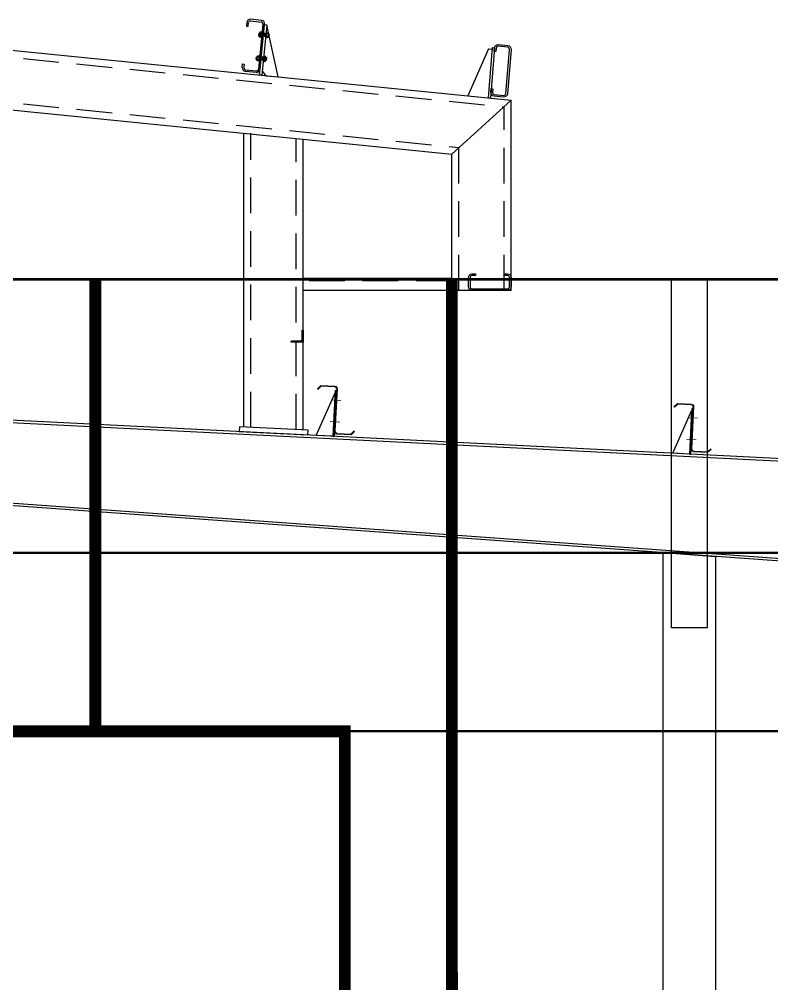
# Model space of a CAD drawing. Extents: x -33967 to 1773478, y -1022458 to -784650.
# Drawn here: x 1549641 to 1552807, y -996760 to -992706 of the extents above; entities that cross this region are included whole.
import ezdxf

# ---------------------------------------------------------------- set-up
doc = ezdxf.new("R2010")
doc.units = 0
doc.header["$LTSCALE"] = 1000
doc.header["$MEASUREMENT"] = 0
doc.linetypes.add('DASHED', pattern=[0.75, 0.5, -0.25])
for name, color, linetype in [('BOLT', 251, 'Continuous'), ('G L', 150, 'Continuous'), ('GZ', 50, 'Continuous'), ('LT', 27, 'Continuous'), ('Prof', 2, 'Continuous'), ('PZ', 202, 'Continuous'), ('SPACE', 7, 'Continuous'), ('型钢', 6, 'Continuous'), ('檩托板', 7, 'Continuous')]:
    doc.layers.add(name, color=color, linetype=linetype)
doc.layers.add('檩条', color=30, linetype='Continuous', lineweight=5)

# ---------------------------------------------------------------- blocks, each defined once
blk = doc.blocks.new('LT')
at = {"layer": '檩托板', "elevation": 0.3}
for points in [[(1356481.7, 98209.6), (1356487.7, 98210), (1356497.9, 98018.2), (1356491.9, 98017.9)], [(1356488.2, 98200), (1356497.9, 98018.2), (1356567.8, 98021.9)]]:
    blk.add_lwpolyline(points, close=True, dxfattribs=at)
at = {"layer": '檩条', "color": 1, "linetype": 'Continuous'}
for p, q in [((1356503.9, 98171, -1.7), (1356464.1, 98168.9, -1.7)), ((1356508.8, 98079.6, -1.7), (1356468.9, 98077.5, -1.7))]:
    blk.add_line(p, q, dxfattribs=at)
at = {"layer": '檩条', "elevation": -1.7}
blk.add_lwpolyline([(1356481.4, 98214.6, -0.414214), (1356490.9, 98225.1), (1356546.6, 98228.1), (1356560.7, 98215.4), (1356562.7, 98217.6), (1356547.7, 98231.2), (1356487.7, 98228, 0.414214), (1356478.3, 98217.5), (1356487.7, 98040.7, -0.414214), (1356478.2, 98030.2), (1356422.6, 98027.2), (1356408.4, 98040), (1356406.4, 98037.7), (1356421.5, 98024.2), (1356481.4, 98027.4, 0.414214), (1356490.9, 98037.9), (1356481.4, 98214.6)], format="xyb", dxfattribs=at)
at = {"layer": '檩条', "color": 1, "linetype": 'Continuous'}
for points in [[(1356481.5, 98157.6, -1.7), (1356480.2, 98182, -1.7), (1356490.5, 98158, -1.7), (1356489.2, 98182.5, -1.7)], [(1356485, 98090.6, -1.7), (1356486.3, 98066.2, -1.7), (1356494, 98091.1, -1.7), (1356495.3, 98066.7, -1.7)]]:
    blk.add_solid(points, dxfattribs=at)

msp = doc.modelspace()

# ---------------------------------------------------------------- linework, layer by layer
at = {"color": 6, "const_width": 50}
for points in [[(1549960.9, -993804.1), (1549961.2, -995698.9)], [(1551460.9, -993803.9), (1551461.9, -1002608)]]:
    msp.add_lwpolyline(points, dxfattribs=at)
msp.add_lwpolyline([(1551010.7, -995698.9), (1547410.7, -995698.9), (1547410.7, -996898.9), (1551010.7, -996898.9)], close=True, dxfattribs=at)
at = {"layer": 'BOLT'}
for p, q in [((1550649.2, -992764.2), (1550648.1, -992774.6)), ((1550649.1, -992764.2), (1550659.6, -992765.3)), ((1550649.2, -992764.2), (1550649.2, -992764.2)), ((1550652.8, -992759.4), (1550650.7, -992780.1)), ((1550660.2, -992760.1), (1550652.8, -992759.4)), ((1550658.1, -992780.9), (1550660.2, -992760)), ((1550674.7, -992766), (1550659.7, -992764.5)), ((1550674.6, -992766.5), (1550659.7, -992765)), ((1550660.2, -992760), (1550662.7, -992760.2)), ((1550662.7, -992760.2), (1550660.6, -992781.1)), ((1550662.2, -992764.9), (1550662.2, -992764.7)), ((1550662.2, -992764.7), (1550662.2, -992765)), ((1550673.5, -992777.9), (1550674.7, -992766)), ((1550692.7, -992768.3), (1550674.6, -992766.5)), ((1550678.7, -992766.4), (1550674.7, -992766)), ((1550679.1, -992761.9), (1550677, -992782.8)), ((1550678.7, -992766.4), (1550678.6, -992766.7)), ((1550678.7, -992766.5), (1550678.7, -992766.4)), ((1550681.6, -992762.1), (1550679.1, -992761.9)), ((1550679.5, -992783), (1550681.6, -992762.1)), ((1550688.5, -992768.2), (1550681.1, -992767.4)), ((1550681.6, -992762.3), (1550689, -992763)), ((1550689, -992763), (1550686.9, -992783.7)), ((1550692.7, -992768.3), (1550691.6, -992779.2)), ((1550692.6, -992768.6), (1550692.7, -992768.3)), ((1550648.1, -992774.6), (1550658.6, -992775.6)), ((1550650.7, -992780.1), (1550658.1, -992780.8)), ((1550658.1, -992780.9), (1550660.6, -992781.1)), ((1550673.5, -992777.9), (1550658.5, -992776.4)), ((1550673.6, -992777.4), (1550658.6, -992775.9)), ((1550660.6, -992781.1), (1550660.6, -992780.9)), ((1550673.5, -992777.9), (1550673.5, -992777.6)), ((1550673.5, -992777.7), (1550673.5, -992777.9)), ((1550677.5, -992778.3), (1550673.5, -992777.9)), ((1550691.6, -992779.2), (1550673.6, -992777.4)), ((1550677, -992782.8), (1550677.1, -992782.5)), ((1550679.5, -992783), (1550677, -992782.8)), ((1550686.9, -992783.7), (1550679.5, -992782.9)), ((1550687.4, -992778.5), (1550680.1, -992777.8)), ((1550638.2, -992874.1), (1550639.2, -992863.7)), ((1550638.2, -992874.1), (1550638.2, -992874.1)), ((1550638.2, -992874.1), (1550648.7, -992875.1)), ((1550639.2, -992863.7), (1550649.7, -992864.8)), ((1550640.8, -992879.6), (1550642.8, -992858.9)), ((1550648.1, -992880.3), (1550640.8, -992879.6)), ((1550642.8, -992858.9), (1550650.2, -992859.6)), ((1550650.2, -992859.5), (1550648.1, -992880.4)), ((1550648.1, -992880.4), (1550650.6, -992880.6)), ((1550663.6, -992876.9), (1550648.6, -992875.4)), ((1550663.6, -992877.4), (1550648.6, -992875.9)), ((1550664.7, -992866), (1550649.7, -992864.5)), ((1550664.7, -992865.5), (1550649.8, -992864)), ((1550650.2, -992859.5), (1550652.7, -992859.8)), ((1550650.6, -992880.6), (1550652.7, -992859.8)), ((1550651.1, -992876.2), (1550651.1, -992875.9)), ((1550651.1, -992876), (1550651.1, -992876.2)), ((1550652.7, -992859.8), (1550652.7, -992860)), ((1550664.7, -992865.5), (1550663.6, -992877.4)), ((1550681.6, -992878.7), (1550663.6, -992876.9)), ((1550667.5, -992877.8), (1550663.6, -992877.4)), ((1550668.7, -992865.9), (1550664.7, -992865.5)), ((1550664.7, -992865.6), (1550664.7, -992865.5)), ((1550664.7, -992865.5), (1550664.7, -992865.8)), ((1550682.7, -992867.8), (1550664.7, -992866)), ((1550667.1, -992882.3), (1550669.2, -992861.4)), ((1550669.6, -992882.5), (1550667.1, -992882.3)), ((1550667.5, -992877.8), (1550667.6, -992877.5)), ((1550667.6, -992877.7), (1550667.5, -992877.8)), ((1550669.2, -992861.4), (1550669.1, -992861.7)), ((1550671.7, -992861.6), (1550669.2, -992861.4)), ((1550671.7, -992861.6), (1550669.6, -992882.5)), ((1550669.6, -992882.4), (1550677, -992883.2)), ((1550677.5, -992878), (1550670.1, -992877.3)), ((1550678.5, -992867.7), (1550671.1, -992866.9)), ((1550679, -992862.5), (1550671.7, -992861.8)), ((1550677, -992883.2), (1550679, -992862.5)), ((1550681.6, -992878.7), (1550682.7, -992867.8)), ((1550681.7, -992878.4), (1550681.6, -992878.7))]:
    msp.add_line(p, q, dxfattribs=at)
for centre, start, end in [((1550657.9, -992764.3), 121.8048, 179.1173), ((1550683, -992766.8), 349.4615, 46.774), ((1550656.7, -992776.2), 169.4615, 226.774), ((1550681.8, -992778.7), 301.8048, 359.1173), ((1550646.7, -992875.7), 169.4615, 226.774), ((1550647.9, -992863.8), 121.8048, 179.1173), ((1550671.9, -992878.2), 301.8048, 359.1173), ((1550673.1, -992866.3), 349.4615, 46.774)]:
    msp.add_arc(centre, 5.58, start, end, dxfattribs=at)
at = {"layer": 'G L', "color": 8}
for points in [[(1558460.7, -994833.4), (1549210.7, -994370.9)], [(1549210.7, -994380.9), (1558460.7, -994843.4), (1567460.7, -994393.4)], [(1558035.8, -995347.7), (1549210.7, -994711.4)], [(1558035.8, -995357.8), (1549210.7, -994721.4)]]:
    msp.add_lwpolyline(points, dxfattribs=at)
at = {"layer": 'GZ', "color": 8}
for points in [[(1552385.7, -993798.9), (1552535.7, -993798.9), (1552535.7, -995263.4), (1552385.7, -995263.4)], [(1552350.7, -1003798.9), (1552350.7, -994946.7), (1552570.3, -994964.7), (1552570.7, -1003798.9)]]:
    msp.add_lwpolyline(points, close=True, dxfattribs=at)
at = {"layer": 'LT', "linetype": 'ByBlock', "const_width": 10}
for points in [[(1540000.4, -993798.9), (1594920.5, -993798.9)], [(1540000.7, -994948.9), (1594920.5, -994948.9)], [(1540000.7, -995698.9), (1594920.5, -995698.9)]]:
    msp.add_lwpolyline(points, dxfattribs=at)
at = {"layer": 'Prof'}
for p, q in [((1550598.4, -992719.2), (1550596.9, -992734.1)), ((1550603.9, -992734.8), (1550605.4, -992719.9)), ((1550614.2, -992712.7), (1550658.9, -992717.2)), ((1550659.6, -992710.2), (1550614.8, -992705.7)), ((1550666.1, -992725.9), (1550647.2, -992915)), ((1550654.2, -992915.7), (1550673.1, -992726.6)), ((1550596.9, -992734.1), (1550603.9, -992734.8)), ((1550579.5, -992908.2), (1550581, -992893.3)), ((1550581, -992893.3), (1550588, -992894)), ((1550588, -992894), (1550586.5, -992908.9)), ((1550637.7, -992929.1), (1550593, -992924.6)), ((1550593.7, -992917.7), (1550638.4, -992922.1))]:
    msp.add_line(p, q, dxfattribs=at)
for points in [[(1551633.9, -992997.9), (1551632.4, -993012.9, 0.414214), (1551639.6, -993021.6), (1551679.4, -993025.6, 0.414214), (1551688.2, -993018.4), (1551703.1, -992832, 0.414214), (1551695.9, -992823.2), (1551656.1, -992819.2, 0.414214), (1551647.4, -992826.4), (1551645.9, -992841.3), (1551638.9, -992840.6), (1551640.4, -992825.7, -0.414214), (1551656.8, -992812.3), (1551696.6, -992816.2, -0.414214), (1551710.1, -992832.6), (1551695.1, -993019.1, -0.414214), (1551678.7, -993032.6), (1551638.9, -993028.6, -0.414214), (1551625.5, -993012.2), (1551627, -992997.2)], [(1551560.7, -993782.9), (1551545.7, -993782.9, 0.414214), (1551537.7, -993790.9), (1551537.7, -993830.9, 0.414214), (1551545.7, -993838.9), (1551695.7, -993838.9, 0.414214), (1551703.7, -993830.9), (1551703.7, -993790.9, 0.414214), (1551695.7, -993782.9), (1551680.7, -993782.9), (1551680.7, -993775.9), (1551695.7, -993775.9, -0.414214), (1551710.7, -993790.9), (1551710.7, -993830.9, -0.414214), (1551695.7, -993845.9), (1551545.7, -993845.9, -0.414214), (1551530.7, -993830.9), (1551530.7, -993790.9, -0.414214), (1551545.7, -993775.9), (1551560.7, -993775.9)]]:
    msp.add_lwpolyline(points, format="xyb", close=True, dxfattribs=at)
for centre, radius, start, end in [((1550613.4, -992720.6), 15, 84.2894, 174.2894), ((1550613.4, -992720.6), 8, 84.2894, 174.2894), ((1550658.1, -992725.1), 8, 354.2894, 84.2894), ((1550658.1, -992725.1), 15, 354.2894, 84.2894), ((1550594.5, -992909.7), 15, 174.2894, 264.2894), ((1550594.5, -992909.7), 8, 174.2894, 264.2894), ((1550639.2, -992914.2), 15, 264.2894, 354.2894), ((1550639.2, -992914.2), 8, 264.2894, 354.2894)]:
    msp.add_arc(centre, radius, start, end, dxfattribs=at)
at = {"layer": 'PZ'}
for p, q in [((1550651.7, -992940), (1550672.8, -992728.7)), ((1550682.3, -992729.7), (1550672.8, -992728.7)), ((1550682.3, -992729.7), (1550661.2, -992941)), ((1550730.9, -992947.9), (1550682.3, -992729.7)), ((1551614.8, -992829.9), (1551527.8, -993027.6)), ((1551614.8, -992829.9), (1551631.8, -992831.6)), ((1550680.4, -992942.9), (1550663.2, -992921.2)), ((1550661.2, -992941), (1550651.7, -992940)), ((1550680.4, -992942.9), (1550730.9, -992947.9))]:
    msp.add_line(p, q, dxfattribs=at)
for points in [[(1551640.4, -992825.7), (1551623, -993037.2), (1551615.1, -993036.4), (1551632.5, -992824.9)], [(1550567.6, -994418.8), (1550565.9, -994438.7), (1550855.4, -994453.2), (1550857.1, -994433.2)]]:
    msp.add_lwpolyline(points, close=True, dxfattribs=at)
at = {"layer": '型钢', "color": 8}
for p, q in [((1549210.7, -992795.9), (1551710.7, -993045.9)), ((1549210.7, -993047.2), (1551460.7, -993272.2)), ((1551460.7, -993272.2), (1551710.7, -993045.9)), ((1551710.7, -993845.9), (1551710.7, -993045.9)), ((1550585.7, -994419.7), (1550585.7, -993184.7)), ((1550835.7, -994432.2), (1550835.7, -993209.7)), ((1551460.7, -993845.9), (1551460.7, -993272.2)), ((1551460.7, -993795.9), (1550835.7, -993795.9)), ((1551460.7, -993845.9), (1550835.7, -993845.9)), ((1551710.7, -993845.9), (1551460.7, -993845.9))]:
    msp.add_line(p, q, dxfattribs=at)
at = {"layer": '型钢', "color": 8, "linetype": 'DASHED', "ltscale": 0.3}
for p, q in [((1549210.7, -992826.1), (1551680.7, -993073.1)), ((1549210.7, -993017), (1551490.7, -993245)), ((1551680.7, -993845.9), (1551680.7, -993073.1)), ((1550615.7, -994421.2), (1550615.7, -993184.7)), ((1550805.7, -994430.7), (1550805.7, -993209.7)), ((1551490.7, -993845.9), (1551490.7, -993245)), ((1551460.7, -993805.9), (1550835.7, -993805.9))]:
    msp.add_line(p, q, dxfattribs=at)
at = {"layer": '型钢', "color": 8}
msp.add_lwpolyline([(1550835.7, -994062.4), (1550785.7, -994062.4), (1550785.7, -994059, -0.414214), (1550787.4, -994057.4), (1550825.2, -994057.4, 0.414214), (1550830.7, -994051.9), (1550830.7, -994014, -0.414214), (1550832.4, -994012.4), (1550835.7, -994012.4)], format="xyb", close=True, dxfattribs=at)

# ---------------------------------------------------------------- block references
at = {"layer": 'SPACE', "color": 8, "xscale": -1, "rotation": 0.1868720425198944}
for p in [(2907771.1, -1088051.9, -0.3), (2909271.1, -1088126.9, -0.3)]:
    msp.add_blockref('LT', p, dxfattribs=at)

doc.saveas('drawing.dxf')
